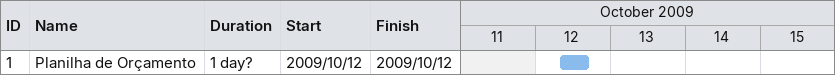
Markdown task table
| ID | Task | Duration | Start | Finish |
|---|---|---|---|---|
| 1 | Planilha de Orçamento | 1d? | 2009-10-12 | 2009-10-12 |
